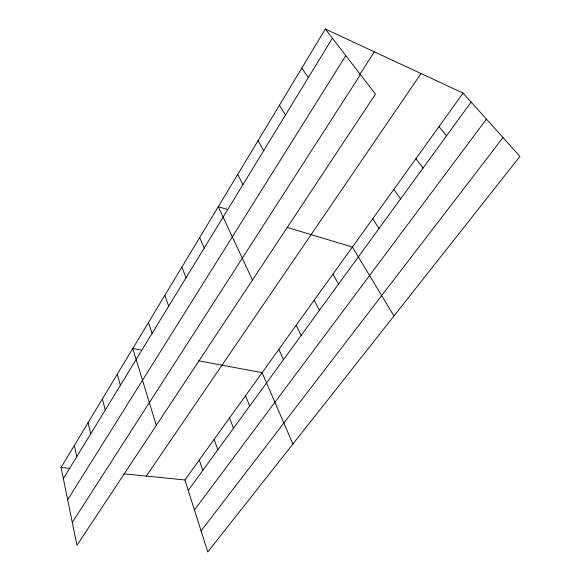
<?xml version="1.0" encoding="UTF-8"?>
<svg xmlns="http://www.w3.org/2000/svg" width="581" height="581" viewBox="0 0 581 581"><rect width="100%" height="100%" fill="white"/><g stroke="black" fill="none" stroke-linecap="round" stroke-linejoin="round"><path stroke-width="0.87" d="M325.353 29.05L375.464 94.144L76.953 545.29L61.07 467.48L325.353 29.05L463.072 93.091L519.93 156.405L207.751 551.95L184.94 479.979L463.072 93.091M63.351 478.671L332.39 38.186M67.665 499.783L345.811 55.623M359.762 74.506L374.338 51.832M72.284 522.413L360.431 74.622M146.325 476.079L421.029 73.54M188.244 490.386L471.133 102.067M194.446 509.958L486.435 119.112M201.07 530.874L503.008 137.559M61.07 467.48L69.829 468.366M123.818 473.813L184.94 479.979M141.648 350.154L132.788 348.498L156.296 425.379M198.637 360.801L262.104 372.653L292.918 444.044M227.723 209.545L218.26 206.705L252.459 280.049M287.029 227.382L352.398 247.041L393.976 315.991M438.982 126.6L446.557 135.801M415.938 158.657L423.055 168.054M393.86 189.362L400.563 198.934M301.822 68.086L308.344 77.549M372.704 218.797L379.008 228.522M279.425 105.241L285.474 114.994M258.08 140.653L263.701 150.653M332.906 274.159L338.505 284.124M314.168 300.217L319.448 310.283M237.716 174.438L242.931 184.649M296.15 325.287L301.125 335.426M278.807 349.413L283.499 359.624M199.668 237.556L204.171 248.116M245.523 395.712L249.692 406.025M181.868 267.078L186.058 277.776M229.546 417.935L233.482 428.284M164.822 295.359L168.715 306.172M214.142 439.359L217.853 449.73M199.283 460.029L202.784 470.421M148.475 322.477L152.091 333.385M117.275 374.237L120.39 385.29M102.379 398.944L105.27 410.048M88.072 422.685L90.745 433.833M74.31 445.511L76.786 456.688"/></g></svg>
